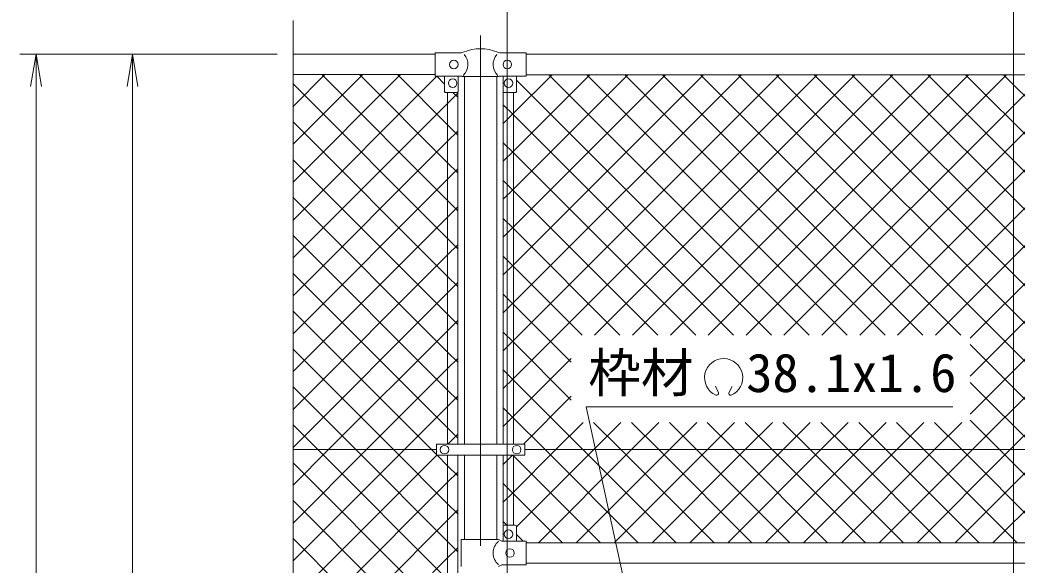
# Model space of a CAD drawing. Units: millimetres, scale not verified. Extents: x -6300 to 6300, y -4455 to 4455.
# Drawn here: x 229 to 2091, y 1460 to 2478 of the extents above; entities that cross this region are included whole.
import ezdxf
from ezdxf.enums import TextEntityAlignment as Align

# ---------------------------------------------------------------- set-up
doc = ezdxf.new("R2010")
doc.units = ezdxf.units.MM
doc.header["$LTSCALE"] = 30
doc.linetypes.add('USER1', pattern=[50.8, 31.75, -6.35, 6.35, -6.35])
for name, color, linetype, lineweight in [('0-1_D-BMK', 2, 'USER1', 13), ('0-2_D-STR1', 1, 'Continuous', 18), ('0-3_D-STR3', 3, 'Continuous', 13), ('0-7_D-STR-DIM', 7, 'Continuous', 9), ('0-8_0', 7, 'Continuous', 9), ('0-9_D-STR-TXT', 7, 'Continuous', 9), ('0-A_D-STR2', 7, 'Continuous', 9)]:
    doc.layers.add(name, color=color, linetype=linetype, lineweight=lineweight)
doc.styles.add('ＭＳ ゴシック', font='')
doc.styles.get('ＭＳ ゴシック').set_extended_font_data('MS Gothic')

# ---------------------------------------------------------------- blocks, each defined once
blk = doc.blocks.new('_Open')
at = {"layer": '0-8_0'}
blk.add_line((-30, 5), (0, 0), dxfattribs=at)
blk.add_lwpolyline([(-30, -5), (0, 0), (-30, 0)], dxfattribs=at)

msp = doc.modelspace()

# ---------------------------------------------------------------- linework, layer by layer
at = {"layer": '0-1_D-BMK'}
msp.add_line((1089.08, 2448.75), (1089.08, -947.06), dxfattribs=at)
at = {"layer": '0-2_D-STR1'}
for p, q in [((1004.08, 2413.51), (739.08, 2413.51)), ((1174.08, 2413.51), (3004.08, 2413.51)), ((1004.08, 2375.51), (739.08, 2375.51)), ((1058.83, 2372.01), (1058.83, 1685.81)), ((1119.33, 2372.01), (1119.33, 1685.81)), ((1174.08, 2375.41), (3004.08, 2375.41)), ((1058.83, 1665.21), (1058.83, 1507.61)), ((1119.33, 1665.21), (1119.33, 1507.61)), ((3004.08, 1501.51), (1174.08, 1501.51)), ((3004.08, 1463.51), (1174.08, 1463.51))]:
    msp.add_line(p, q, dxfattribs=at)
at = {"layer": '0-3_D-STR3'}
for p, q in [((1004.08, 2416.51), (1053.3, 2416.51)), ((1004.08, 2372.51), (1004.08, 2416.51)), ((1124.85, 2416.51), (1174.08, 2416.51)), ((1174.08, 2372.51), (1174.08, 2416.51)), ((1004.08, 2372.51), (1054.28, 2372.51)), ((1022.08, 2372.51), (1022.08, 2343.51)), ((1047.08, 2372.51), (1047.08, 2343.51)), ((1055.28, 2372.01), (1054.28, 2372.51)), ((1055.28, 2372.01), (1122.88, 2372.01)), ((1122.88, 2372.01), (1123.88, 2372.51)), ((1123.88, 2372.51), (1174.08, 2372.51)), ((1131.08, 2372.51), (1131.08, 2343.51)), ((1156.08, 2372.51), (1156.08, 2343.51)), ((1046.08, 2342.51), (1023.08, 2342.51)), ((1027.58, 2342.51), (1027.58, 1685.81)), ((1046.58, 2342.65), (1046.58, 1685.81)), ((1131.58, 1685.81), (1131.58, 2342.65)), ((1132.08, 2342.51), (1155.08, 2342.51)), ((1150.58, 1685.81), (1150.58, 2342.51)), ((1006.58, 1685.81), (1171.58, 1685.81)), ((1006.58, 1685.81), (1006.58, 1665.21)), ((1171.58, 1685.81), (1171.58, 1665.21)), ((1006.58, 1675.51), (739.08, 1675.51)), ((1006.58, 1665.21), (1171.58, 1665.21)), ((1027.58, 1665.21), (1027.58, 949.01)), ((1046.58, 1665.21), (1046.58, 949.01)), ((1131.58, 1533.93), (1131.58, 1665.21)), ((1150.58, 1534.61), (1150.58, 1665.21)), ((3006.58, 1675.51), (1171.08, 1675.51)), ((1131.08, 1532.61), (1131.08, 1504.61)), ((1133.08, 1534.61), (1154.08, 1534.61)), ((1156.08, 1532.61), (1156.08, 1504.61)), ((1052.98, 1507.61), (1122.88, 1507.61)), ((1052.98, 1507.61), (1052.98, 1457.61)), ((1128.88, 1504.61), (1122.88, 1507.61)), ((1128.88, 1504.61), (1174.08, 1504.61)), ((1174.08, 1460.61), (1174.08, 1504.61)), ((1128.88, 1460.61), (1122.88, 1457.61)), ((1128.88, 1460.61), (1174.08, 1460.61))]:
    msp.add_line(p, q, dxfattribs=at)
for centre in [(1039.08, 2394.51), (1139.08, 2394.51), (1037.08, 2359.51), (1141.08, 2359.51), (1021.58, 1675.51), (1156.58, 1675.51), (1141.08, 1517.61), (1144.08, 1482.61)]:
    msp.add_circle(centre, 8, dxfattribs=at)
for centre, radius, start, end in [((1089.08, 2341.05), 82.82, 67.15338, 112.84662), ((1053.3, 2424.51), 8, 270, 296.9114), ((1036.69, 2394.51), 28.8, 314.1684, 41.01552), ((1141.46, 2394.51), 28.8, 138.98448, 225.8316), ((1124.85, 2424.51), 8, 243.0886, 270), ((1023.08, 2343.51), 1, 180, 270), ((1046.08, 2343.51), 1, 270, 0), ((1132.08, 2343.51), 1, 180, 270), ((1155.08, 2343.51), 1, 270, 0), ((1133.08, 1532.61), 2, 90, 180), ((1154.08, 1532.61), 2, 0, 90), ((1141.46, 1482.61), 28.8, 130.19176, 229.80824)]:
    msp.add_arc(centre, radius, start, end, dxfattribs=at)
at = {"layer": '0-7_D-STR-DIM'}
for p, q in [((1139.08, 1380.51), (1139.08, 2693.51)), ((2084.08, 1380.51), (2084.08, 2693.51)), ((2084.08, 1380.51), (2084.08, 2693.51)), ((739.08, 964.16), (739.08, 2476.51)), ((709.08, 2413.51), (229.08, 2413.51)), ((709.08, 2413.51), (409.08, 2413.51)), ((259.08, -526.49), (259.08, 2353.51)), ((439.08, -476.49), (439.08, 2353.51))]:
    msp.add_line(p, q, dxfattribs=at)
at = {"layer": '0-9_D-STR-TXT'}
for p, q in [((1533.51, 1781.55), (1527.77, 1793.85)), ((1552.38, 1781.53), (1559.17, 1793.29))]:
    msp.add_line(p, q, dxfattribs=at)
msp.add_lwpolyline([(1970.82, 1755.61), (1286.52, 1755.61), (1363.3, 1400.84)], dxfattribs=at)
for centre, radius, start, end in [((1542.94, 1809.86), 35.62, 292.92895, 245.65759), ((1529.82, 1780.85), 3.75, 245.55066, 10.6575), ((1556.07, 1780.83), 3.75, 169.34241, 276.63708)]:
    msp.add_arc(centre, radius, start, end, dxfattribs=at)
at = {"layer": '0-A_D-STR2'}
for p, q in [((739.08, 2316.24), (798.35, 2375.51)), ((739.08, 2245.53), (869.06, 2375.51)), ((739.08, 2174.82), (939.77, 2375.51)), ((739.08, 2104.11), (1007.48, 2372.51)), ((1027.58, 2140.4), (792.46, 2375.51)), ((1027.58, 2211.11), (863.17, 2375.51)), ((1027.58, 2281.82), (933.88, 2375.51)), ((1022.08, 2358.03), (1007.59, 2372.51)), ((1150.58, 2303.47), (1222.51, 2375.41)), ((1150.58, 2232.76), (1293.22, 2375.41)), ((1150.58, 2162.05), (1363.94, 2375.41)), ((1150.58, 2091.34), (1434.65, 2375.41)), ((1150.58, 2020.63), (1505.36, 2375.41)), ((1150.58, 1949.92), (1576.07, 2375.41)), ((1150.58, 1879.21), (1646.78, 2375.41)), ((1150.58, 1808.5), (1717.49, 2375.41)), ((1632.27, 1889.26), (1156.08, 2365.45)), ((1702.98, 1889.26), (1216.83, 2375.41)), ((1773.69, 1889.26), (1287.54, 2375.41)), ((1302.05, 1889.26), (1788.2, 2375.41)), ((1844.4, 1889.26), (1358.25, 2375.41)), ((1372.76, 1889.26), (1858.91, 2375.41)), ((1915.11, 1889.26), (1428.96, 2375.41)), ((1443.47, 1889.26), (1929.62, 2375.41)), ((1985.82, 1889.26), (1499.67, 2375.41)), ((1514.18, 1889.26), (2000.33, 2375.41)), ((2219.81, 1725.99), (1570.38, 2375.41)), ((1584.89, 1889.26), (2071.04, 2375.41)), ((2219.81, 1796.7), (1641.09, 2375.41)), ((1655.6, 1889.26), (2141.75, 2375.41)), ((2219.81, 1867.41), (1711.8, 2375.41)), ((1726.31, 1889.26), (2212.46, 2375.41)), ((2268.7, 1889.22), (1782.51, 2375.41)), ((1797.02, 1889.26), (2283.17, 2375.41)), ((2339.47, 1889.17), (1853.22, 2375.41)), ((1867.73, 1889.26), (2353.88, 2375.41)), ((2410.23, 1889.11), (1923.93, 2375.41)), ((1938.44, 1889.26), (2424.6, 2375.41)), ((2481, 1889.06), (1994.64, 2375.41)), ((2003.35, 1883.46), (2495.31, 2375.41)), ((2003.35, 1812.75), (2566.02, 2375.41)), ((2003.35, 1742.04), (2636.73, 2375.41)), ((2551.77, 1889), (2065.35, 2375.41)), ((1027.58, 2069.69), (739.08, 2358.19)), ((1027.58, 2321.89), (1046.58, 2340.89)), ((1046.58, 2333.53), (1037.59, 2342.51)), ((739.08, 2033.39), (1027.58, 2321.89)), ((1150.58, 2300.24), (1131.58, 2319.24)), ((1131.58, 2284.47), (1150.58, 2303.47)), ((1561.56, 1889.26), (1150.58, 2300.24)), ((1027.58, 1998.98), (739.08, 2287.48)), ((1046.58, 2262.82), (1027.58, 2281.82)), ((1027.58, 2251.18), (1046.58, 2270.18)), ((739.08, 1962.68), (1027.58, 2251.18)), ((1150.58, 2229.53), (1131.58, 2248.53)), ((1027.58, 1928.27), (739.08, 2216.77)), ((1131.58, 2213.76), (1150.58, 2232.76)), ((1490.85, 1889.26), (1150.58, 2229.53)), ((1046.58, 2192.11), (1027.58, 2211.11)), ((1027.58, 2180.47), (1046.58, 2199.47)), ((739.08, 1891.97), (1027.58, 2180.47)), ((1150.58, 2158.82), (1131.58, 2177.82)), ((1131.58, 2143.05), (1150.58, 2162.05)), ((1027.58, 1857.55), (739.08, 2146.05)), ((1420.14, 1889.26), (1150.58, 2158.82)), ((1046.58, 2121.4), (1027.58, 2140.4)), ((1027.58, 2109.76), (1046.58, 2128.76)), ((739.08, 1821.26), (1027.58, 2109.76)), ((1150.58, 2088.11), (1131.58, 2107.11)), ((1131.58, 2072.34), (1150.58, 2091.34)), ((1349.42, 1889.26), (1150.58, 2088.11)), ((1027.58, 1786.84), (739.08, 2075.34)), ((1046.58, 2050.69), (1027.58, 2069.69)), ((1027.58, 2039.05), (1046.58, 2058.05)), ((739.08, 1750.55), (1027.58, 2039.05)), ((1150.58, 2017.4), (1131.58, 2036.4)), ((1131.58, 2001.63), (1150.58, 2020.63)), ((1278.71, 1889.26), (1150.58, 2017.4)), ((1027.58, 1716.13), (739.08, 2004.63)), ((1046.58, 1979.98), (1027.58, 1998.98)), ((1027.58, 1968.34), (1046.58, 1987.34)), ((739.08, 1679.84), (1027.58, 1968.34)), ((1150.58, 1946.69), (1131.58, 1965.69)), ((1131.58, 1930.92), (1150.58, 1949.92)), ((1258.57, 1838.7), (1150.58, 1946.69)), ((1046.58, 1909.27), (1027.58, 1928.27)), ((1027.58, 1897.63), (1046.58, 1916.63)), ((805.46, 1675.51), (1027.58, 1897.63)), ((1150.58, 1875.98), (1131.58, 1894.98)), ((2007.54, 1675.51), (2219.81, 1887.78)), ((926.78, 1675.51), (739.08, 1863.21)), ((1131.58, 1860.21), (1150.58, 1879.21)), ((1258.57, 1767.98), (1150.58, 1875.98)), ((2199.57, 1675.51), (2003.35, 1871.73)), ((1046.58, 1838.55), (1027.58, 1857.55)), ((1027.58, 1826.92), (1046.58, 1845.92)), ((876.17, 1675.51), (1027.58, 1826.92)), ((1150.58, 1805.27), (1131.58, 1824.27)), ((1131.58, 1789.5), (1150.58, 1808.5)), ((2078.25, 1675.51), (2219.81, 1817.07)), ((856.07, 1675.51), (739.08, 1792.5)), ((1280.33, 1675.51), (1150.58, 1805.27)), ((2128.86, 1675.51), (2003.35, 1801.02)), ((1046.58, 1767.84), (1027.58, 1786.84)), ((1027.58, 1756.21), (1046.58, 1775.21)), ((1169.31, 1685.81), (1258.57, 1775.07)), ((946.88, 1675.51), (1027.58, 1756.21)), ((1150.58, 1734.55), (1131.58, 1753.55)), ((1209.62, 1675.51), (1150.58, 1734.55)), ((785.36, 1675.51), (739.08, 1721.79)), ((1046.58, 1697.13), (1027.58, 1716.13)), ((1351.04, 1675.51), (1300.18, 1726.37)), ((1421.75, 1675.51), (1370.89, 1726.37)), ((1371.14, 1675.51), (1422, 1726.37)), ((1492.46, 1675.51), (1441.6, 1726.37)), ((1441.85, 1675.51), (1492.71, 1726.37)), ((1563.17, 1675.51), (1512.31, 1726.37)), ((1512.56, 1675.51), (1563.42, 1726.37)), ((1633.88, 1675.51), (1583.03, 1726.37)), ((1583.27, 1675.51), (1634.13, 1726.37)), ((1704.59, 1675.51), (1653.74, 1726.37)), ((1653.98, 1675.51), (1704.84, 1726.37)), ((1775.3, 1675.51), (1724.45, 1726.37)), ((1724.7, 1675.51), (1775.55, 1726.37)), ((1795.41, 1675.51), (1846.26, 1726.37)), ((1916.73, 1675.51), (1865.87, 1726.37)), ((1866.12, 1675.51), (1916.97, 1726.37)), ((1987.44, 1675.51), (1936.58, 1726.37)), ((1936.83, 1675.51), (1987.69, 1726.37)), ((2058.15, 1675.51), (2003.35, 1730.3)), ((1027.89, 1685.81), (1046.58, 1704.5)), ((739.08, 1609.13), (805.46, 1675.51)), ((739.08, 1538.42), (876.17, 1675.51)), ((739.08, 1467.71), (946.88, 1675.51)), ((739.08, 1397), (1007.29, 1665.21)), ((1027.58, 1433.29), (785.36, 1675.51)), ((1027.58, 1504), (856.07, 1675.51)), ((1027.58, 1574.71), (926.78, 1675.51)), ((1131.58, 1648.08), (1148.71, 1665.21)), ((1197.14, 1501.51), (1371.14, 1675.51)), ((1383.62, 1501.51), (1209.62, 1675.51)), ((1267.85, 1501.51), (1441.85, 1675.51)), ((1454.33, 1501.51), (1280.33, 1675.51)), ((1338.56, 1501.51), (1512.56, 1675.51)), ((1525.04, 1501.51), (1351.04, 1675.51)), ((1409.27, 1501.51), (1583.27, 1675.51)), ((1595.75, 1501.51), (1421.75, 1675.51)), ((1479.98, 1501.51), (1653.98, 1675.51)), ((1666.46, 1501.51), (1492.46, 1675.51)), ((1550.7, 1501.51), (1724.7, 1675.51)), ((1737.17, 1501.51), (1563.17, 1675.51)), ((1621.41, 1501.51), (1795.41, 1675.51)), ((1807.88, 1501.51), (1633.88, 1675.51)), ((1692.12, 1501.51), (1866.12, 1675.51)), ((1878.59, 1501.51), (1704.59, 1675.51)), ((1762.83, 1501.51), (1936.83, 1675.51)), ((1949.3, 1501.51), (1775.3, 1675.51)), ((1833.54, 1501.51), (2007.54, 1675.51)), ((1904.25, 1501.51), (2078.25, 1675.51)), ((2090.73, 1501.51), (1916.73, 1675.51)), ((1974.96, 1501.51), (2148.96, 1675.51)), ((2161.44, 1501.51), (1987.44, 1675.51)), ((2045.67, 1501.51), (2219.67, 1675.51)), ((2232.15, 1501.51), (2058.15, 1675.51)), ((1027.58, 1362.58), (739.08, 1651.08)), ((1027.58, 1614.79), (1046.58, 1633.79)), ((739.08, 1326.29), (1027.58, 1614.79)), ((1027.58, 1291.87), (739.08, 1580.37)), ((1046.58, 1555.71), (1027.58, 1574.71)), ((1027.58, 1544.08), (1046.58, 1563.08)), ((739.08, 1255.58), (1027.58, 1544.08)), ((1138.39, 1534.61), (1131.58, 1541.42)), ((1027.58, 1221.16), (739.08, 1509.66)), ((1168.39, 1504.61), (1156.08, 1516.92)), ((1046.58, 1485), (1027.58, 1504)), ((1027.58, 1473.37), (1046.58, 1492.37)), ((739.08, 1184.87), (1027.58, 1473.37))]:
    msp.add_line(p, q, dxfattribs=at)
for points in [[(1006.58, 1666.42), (997.49, 1675.51), (739.08, 1933.92)], [(1131.58, 1718.79), (1150.58, 1737.79), (1258.57, 1845.78)], [(1131.58, 1577.37), (1150.58, 1596.37), (1229.72, 1675.51), (1280.58, 1726.37)], [(1156.08, 1531.16), (1300.43, 1675.51), (1351.29, 1726.37)], [(2020.02, 1501.51), (1846.02, 1675.51), (1795.16, 1726.37)], [(1046.58, 1626.42), (1027.58, 1645.42), (1007.79, 1665.21)], [(1312.91, 1501.51), (1150.58, 1663.84), (1149.21, 1665.21)], [(1242.2, 1501.51), (1150.58, 1593.13), (1131.58, 1612.13)]]:
    msp.add_lwpolyline(points, dxfattribs=at)

# ---------------------------------------------------------------- block references
at = {"layer": '0-7_D-STR-DIM', "xscale": 2, "yscale": 2, "rotation": 90}
for p in [(259.08, 2413.51), (439.08, 2413.51)]:
    msp.add_blockref('_Open', p, dxfattribs=at)

# ---------------------------------------------------------------- texts
at = {"layer": '0-9_D-STR-TXT', "style": 'ＭＳ ゴシック'}
msp.add_text('枠材  38.1x1.6', height=72.14, dxfattribs=at).set_placement((1290.19, 1761.39), align=Align.BOTTOM_LEFT)

doc.saveas('drawing.dxf')
